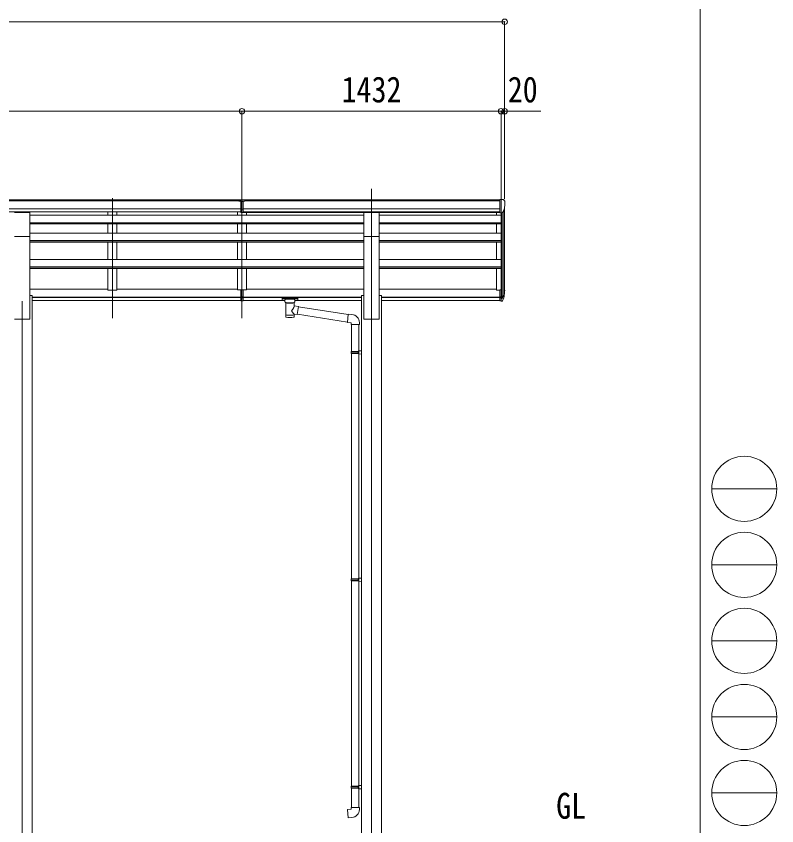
# Model space of a CAD drawing. Units: millimetres at full size, sheet at 1:30. Extents: x -8385 to 8479, y -5853 to 5787.
# Drawn here: x 4274 to 8479, y -2944 to 1528 of the extents above; entities that cross this region are included whole.
import ezdxf
from ezdxf.enums import TextEntityAlignment as Align

# ---------------------------------------------------------------- set-up
doc = ezdxf.new("R2010")
doc.units = ezdxf.units.MM
doc.header["$LTSCALE"] = 30
doc.header["$PDMODE"] = 32
doc.header["$PDSIZE"] = 30
for name, color, linetype, lineweight in [('0-0_0', 7, 'Continuous', 9), ('0-1_本体', 4, 'Continuous', 9), ('0-2_部品', 7, 'Continuous', 9), ('0-8_PARTS2', 2, 'Continuous', 9), ('0-A_寸法', 6, 'Continuous', 9), ('F-0_240', 7, 'Continuous', 9)]:
    doc.layers.add(name, color=color, linetype=linetype, lineweight=lineweight)
doc.styles.add('ＭＳ ゴシック', font='')
doc.styles.get('ＭＳ ゴシック').set_extended_font_data('MS Gothic')

msp = doc.modelspace()

# ---------------------------------------------------------------- linework, layer by layer
at = {"layer": '0-1_本体'}
for p, q in [((-199.37, 512.95), (5505.63, 512.95)), ((-199.37, 507.59), (5515.63, 507.59)), ((5538.63, 512.95), (6947.63, 512.95)), ((5538.63, 507.59), (6947.63, 507.59)), ((-199.37, 464.08), (5515.63, 464.07)), ((5528.63, 464.08), (6947.63, 464.07)), ((6969.85, 457.4), (6969.85, -10.47)), ((6974.13, 13.8), (6974.13, 476.2)), ((-199.37, 446.41), (5515.63, 446.41)), ((5522.13, 428.17), (4350.63, 428.17)), ((4781.13, 446.41), (4781.13, 427.76)), ((4831.13, 446.41), (4831.13, 427.76)), ((5497.13, 443.95), (5497.13, 428.17)), ((6195.63, 428.17), (5522.13, 428.17)), ((5522.13, 380.38), (5522.13, 428.17)), ((5528.63, 446.41), (6947.63, 446.41)), ((6195.63, 444.03), (5528.63, 444.03)), ((5547.13, 443.95), (5547.13, 428.17)), ((6280.63, 443.91), (6947.63, 443.91)), ((6280.63, 428.17), (6954.13, 428.17)), ((6929.13, 443.62), (6929.13, 427.76)), ((6954.13, 442.57), (6954.13, 15.97)), ((6960.13, 442.05), (6960.13, -28.47)), ((4350.63, 386.48), (5522.13, 386.48)), ((4350.63, 384.79), (5522.13, 384.79)), ((4350.63, 380.38), (5522.13, 380.38)), ((4781.13, 380.36), (4781.13, 374.6)), ((4781.13, 380.36), (4781.13, 329.39)), ((4831.13, 380.36), (4831.13, 374.6)), ((4831.13, 380.36), (4831.13, 329.39)), ((5497.13, 380.38), (5497.13, 329.4)), ((5522.13, 386.48), (6195.63, 386.48)), ((5522.13, 384.79), (6195.63, 384.79)), ((5522.13, 380.38), (6195.63, 380.38)), ((5547.13, 380.38), (5547.13, 329.4)), ((6954.13, 386.48), (6280.63, 386.48)), ((6954.13, 384.79), (6280.63, 384.79)), ((6954.13, 380.38), (6280.63, 380.38)), ((6929.13, 380.38), (6929.13, 329.39)), ((4350.63, 329.39), (5522.13, 329.39)), ((5522.13, 329.39), (6195.63, 329.39)), ((5522.13, 280.33), (5522.13, 329.39)), ((6954.13, 329.39), (6280.63, 329.39)), ((4350.63, -145.47), (4350.63, 310.17)), ((4350.63, 288.74), (5522.13, 288.74)), ((4350.63, 287.05), (5522.13, 287.05)), ((4350.63, 280.33), (5522.13, 280.33)), ((4781.13, 280.33), (4781.13, 183.66)), ((4831.13, 280.33), (4831.13, 183.66)), ((5497.13, 280.35), (5497.13, 183.66)), ((5522.13, 288.74), (6195.63, 288.74)), ((5522.13, 287.05), (6195.63, 287.05)), ((5522.13, 280.33), (6195.63, 280.33)), ((5547.13, 280.35), (5547.13, 183.66)), ((6195.63, -145.47), (6195.63, 310.17)), ((6280.63, -145.47), (6280.63, 310.17)), ((6954.13, 288.74), (6280.63, 288.74)), ((6954.13, 287.05), (6280.63, 287.05)), ((6954.3, 280.33), (6280.63, 280.33)), ((6929.13, 280.33), (6929.13, 183.66)), ((4350.63, 183.66), (5522.13, 183.66)), ((5522.13, 183.66), (6195.63, 183.66)), ((5522.13, 133.47), (5522.13, 183.66)), ((6954.13, 183.66), (6280.63, 183.66)), ((5522.13, 144.19), (4350.63, 144.19)), ((5522.13, 142.51), (4350.63, 142.51)), ((6195.63, 144.19), (5522.13, 144.19)), ((6195.63, 142.51), (5522.13, 142.51)), ((6280.63, 144.19), (6954.13, 144.19)), ((6280.63, 142.51), (6954.13, 142.51)), ((5522.13, 133.47), (4350.63, 133.47)), ((4781.13, 133.47), (4781.13, 15.14)), ((5497.13, 133.47), (5497.13, 15.55)), ((6195.63, 133.47), (5522.13, 133.47)), ((5547.13, 133.47), (5547.13, 15.55)), ((6280.63, 133.47), (6954.13, 133.47)), ((6929.13, 133.47), (6929.13, 15.14)), ((4350.63, 20.35), (4781.13, 20.35)), ((4831.13, 20.35), (5497.13, 20.35)), ((5497.13, 15.55), (5547.13, 15.55)), ((6195.63, 20.35), (5547.13, 20.35)), ((6929.13, 20.35), (6280.63, 20.35)), ((6947.63, 15.14), (6929.13, 15.14)), ((4350.63, -15.47), (4363.13, -15.47)), ((4363.13, -15.47), (4363.13, -3495.46)), ((4363.13, -23.95), (5515.63, -23.95)), ((4363.13, -25.33), (5515.63, -25.33)), ((4363.13, -42.51), (5515.63, -42.51)), ((5528.63, -23.95), (6183.13, -23.95)), ((5528.63, -25.33), (6183.13, -25.33)), ((5528.63, -42.51), (5760.13, -42.51)), ((5814.13, -42.51), (6183.13, -42.51)), ((6183.13, -15.47), (6195.63, -15.47)), ((6183.13, -15.47), (6183.13, -3495.46)), ((6280.63, -15.47), (6293.13, -15.47)), ((6293.13, -15.47), (6293.13, -3495.46)), ((6947.63, -23.95), (6293.13, -23.95)), ((6947.63, -25.33), (6293.13, -25.33)), ((6947.63, -42.51), (6293.13, -42.51)), ((4265.63, -145.47), (4350.63, -145.47)), ((6195.63, -145.47), (6280.63, -145.47))]:
    msp.add_line(p, q, dxfattribs=at)
msp.add_lwpolyline([(4831.13, 133.47), (4831.13, 15.14), (4781.13, 15.14)], dxfattribs=at)
at = {"layer": '0-2_部品'}
for p, q in [((5505.63, 506.51), (5505.63, 514.35)), ((5505.63, 506.51), (5515.63, 506.51)), ((5522.13, 505.69), (5515.63, 506.09)), ((5515.63, 504.51), (5528.63, 504.51)), ((5528.63, 506.03), (5522.13, 505.71)), ((5528.63, 442.88), (5528.63, 508.16)), ((6947.63, 514.55), (6937.63, 514.46)), ((6937.63, 512.94), (6937.63, 514.46)), ((6947.63, 442.56), (6947.63, 514.55)), ((6966.13, 514.55), (6947.63, 514.55)), ((6954.13, 441.56), (6954.13, 514.55)), ((6966.13, 514.55), (6968.46, 514.4)), ((6969.22, 513.98), (6973.29, 508.17)), ((6976.13, 505.17), (6976.13, 504.55)), ((5515.63, 462.99), (5522.13, 462.83)), ((5522.13, 462.83), (5528.63, 462.99)), ((6961.76, 443.37), (6971.03, 459.44)), ((4265.63, 444.32), (4350.63, 444.32)), ((4350.63, 310.17), (4350.63, 444.32)), ((5515.63, 443.95), (5522.13, 443.55)), ((5522.13, 443.55), (5528.63, 443.95)), ((6195.63, 444.31), (6280.63, 444.31)), ((6195.63, 310.16), (6195.63, 444.31)), ((6280.63, 310.16), (6280.63, 444.31)), ((6947.63, 442.56), (6954.13, 442.56)), ((6954.13, 441.56), (6959.34, 441.88)), ((4265.63, 310.17), (4350.63, 310.17)), ((6195.63, 310.16), (6280.63, 310.16)), ((5515.63, -21.94), (5515.63, 15.54)), ((5528.63, -21.94), (5528.63, 15.54)), ((6947.63, 15.96), (6947.63, -45.1)), ((6947.63, 15.96), (6954.13, 15.96)), ((6954.13, 15.96), (6954.13, -45.92)), ((5515.63, -21.94), (5528.63, -21.94)), ((5515.63, -44.18), (5515.63, -21.94)), ((5515.63, -27.34), (5528.63, -27.34)), ((5515.63, -43.12), (5522.13, -43.52)), ((5522.13, -43.52), (5528.63, -43.12)), ((5528.63, -44.18), (5528.63, -21.94)), ((5743.63, -30.82), (5743.63, -41.58)), ((5743.63, -31.01), (5743.63, -32.55)), ((5745.63, -30.15), (5828.63, -30.15)), ((5745.63, -32.33), (5828.63, -32.33)), ((5745.63, -42.24), (5760.13, -42.24)), ((5760.13, -49.05), (5760.13, -38.77)), ((5814.13, -49.05), (5814.13, -38.77)), ((5814.13, -42.24), (5828.63, -42.24)), ((5830.63, -30.82), (5830.63, -41.58)), ((6947.63, -22.35), (6954.13, -22.35)), ((6947.63, -27.75), (6954.13, -27.75)), ((6954.13, -28.75), (6959.27, -28.75)), ((6954.13, -30.75), (6958.98, -30.75)), ((6960.56, -28), (6970.32, -9.59)), ((6971.74, -10.08), (6961.57, -29.25)), ((6969.15, -26.94), (6961.57, -44.42)), ((5764.23, -53.55), (5764.21, -133.84)), ((5810.03, -71.12), (5810.03, -53.54)), ((5835.25, -75.03), (5810.03, -71.12)), ((5835.25, -75.03), (5828.23, -120.29)), ((6109.07, -119.57), (5834.94, -77.04)), ((6947.63, -45.1), (6954.13, -45.1)), ((6954.13, -45.92), (6958.98, -45.92)), ((5810.05, -133.84), (5810.03, -117.21)), ((5810.03, -117.46), (5828.23, -120.29)), ((6105.4, -161.5), (5828.5, -118.55)), ((6130.05, -119.69), (6109.22, -117.87)), ((6125.13, -175.44), (6171.13, -175.44)), ((6127.13, -175.44), (6127.13, -323.39)), ((6169.13, -175.44), (6169.13, -320.83)), ((6171.13, -175.44), (6171.13, -164.52)), ((6125.13, -325.39), (6126.13, -323.39)), ((6125.13, -325.39), (6169.13, -325.39)), ((6125.13, -325.39), (6125.13, -333.39)), ((6125.13, -333.39), (6169.13, -333.39)), ((6125.13, -333.39), (6126.13, -335.39)), ((6126.13, -323.39), (6169.13, -323.39)), ((6126.13, -335.39), (6169.13, -335.39)), ((6127.13, -335.39), (6127.13, -1579.17)), ((6164.65, -325.39), (6164.22, -323.39)), ((6167.13, -320.89), (6183.13, -320.42)), ((6167.13, -322.89), (6167.13, -320.89)), ((6167.13, -322.89), (6169.13, -322.89)), ((6167.13, -337.89), (6167.13, -335.89)), ((6167.13, -337.89), (6183.13, -338.36)), ((6169.13, -337.95), (6169.13, -1576.61)), ((6183.13, -320.42), (6183.13, -338.36)), ((6125.13, -1581.17), (6126.13, -1579.17)), ((6125.13, -1581.17), (6169.13, -1581.17)), ((6125.13, -1581.17), (6125.13, -1589.17)), ((6125.13, -1589.17), (6169.13, -1589.17)), ((6125.13, -1589.17), (6126.13, -1591.17)), ((6126.13, -1579.17), (6169.13, -1579.17)), ((6126.13, -1591.17), (6169.13, -1591.17)), ((6127.13, -1591.17), (6127.13, -2724.74)), ((6164.65, -1581.17), (6164.22, -1579.17)), ((6167.13, -1576.67), (6183.13, -1576.2)), ((6167.13, -1578.67), (6167.13, -1576.67)), ((6167.13, -1578.67), (6169.13, -1578.67)), ((6167.13, -1593.67), (6167.13, -1591.67)), ((6167.13, -1593.67), (6183.13, -1594.14)), ((6169.13, -1593.73), (6169.13, -2722.18)), ((6183.13, -1576.2), (6183.13, -1594.14)), ((6125.13, -2726.74), (6126.13, -2724.74)), ((6125.13, -2726.74), (6169.13, -2726.74)), ((6125.13, -2726.74), (6125.13, -2734.74)), ((6126.13, -2724.74), (6169.13, -2724.74)), ((6164.65, -2726.74), (6164.22, -2724.74)), ((6167.13, -2722.24), (6183.13, -2721.77)), ((6167.13, -2724.24), (6167.13, -2722.24)), ((6167.13, -2724.24), (6169.13, -2724.24)), ((6183.13, -2721.77), (6183.13, -2739.71)), ((6125.13, -2734.74), (6169.13, -2734.74)), ((6125.13, -2734.74), (6126.13, -2736.74)), ((6126.13, -2736.74), (6169.13, -2736.74)), ((6127.13, -2736.74), (6127.13, -2842.88)), ((6167.13, -2739.24), (6167.13, -2737.24)), ((6167.13, -2739.24), (6183.13, -2739.71)), ((6169.13, -2739.3), (6169.13, -2842.88)), ((6125.13, -2842.88), (6171.13, -2842.88)), ((6125.13, -2852.88), (6125.13, -2842.88)), ((6171.13, -2842.88), (6171.13, -2853.8))]:
    msp.add_line(p, q, dxfattribs=at)
for points in [[(5505.63, 514.35), (5523.63, 514.51), (5538.63, 514.38)], [(5528.63, 442.88), (5522.13, 442.49), (5515.63, 442.88), (5515.63, 508.22)], [(5528.63, 506.56), (5538.63, 506.64), (5538.63, 514.38)], [(5528.63, 461.89), (5525.37, 461.81), (5522.13, 461.73), (5518.89, 461.81), (5515.63, 461.89)], [(5528.63, -44.18), (5522.13, -44.58), (5515.63, -44.18)], [(5743.63, -30.82), (5743.67, -30.62), (5743.75, -30.48), (5743.85, -30.39), (5743.95, -30.33), (5744.07, -30.28), (5744.37, -30.22), (5744.86, -30.17), (5745.4, -30.15), (5745.63, -30.15)], [(5743.63, -41.58), (5743.67, -41.77), (5743.75, -41.91), (5743.85, -42), (5743.95, -42.06), (5744.07, -42.11), (5744.37, -42.17), (5744.86, -42.22), (5745.4, -42.24), (5745.63, -42.24)], [(5828.63, -30.15), (5828.98, -30.16), (5829.51, -30.18), (5829.96, -30.23), (5830.27, -30.31), (5830.44, -30.41), (5830.56, -30.55), (5830.62, -30.73), (5830.63, -30.82)], [(5828.63, -42.24), (5828.98, -42.24), (5829.51, -42.21), (5829.96, -42.16), (5830.27, -42.08), (5830.44, -41.98), (5830.56, -41.84), (5830.62, -41.67), (5830.63, -41.58)], [(5760.17, -48.99), (5760.15, -49.35), (5760.39, -50.3), (5760.91, -51.19), (5761.72, -52.03), (5762.83, -52.82), (5764.23, -53.55)], [(5810.03, -53.54), (5810.26, -53.44), (5811.62, -52.71), (5812.73, -51.86), (5813.49, -50.99), (5813.95, -50.1), (5814.12, -49.21)], [(6109.22, -117.87), (6105.21, -163.69), (6125.13, -165.44), (6125.13, -175.44)], [(6164.65, -325.39), (6164.65, -333.39), (6164.22, -335.39)], [(6167.13, -335.89), (6169.13, -335.89), (6169.13, -322.89)], [(6164.65, -1581.17), (6164.65, -1589.17), (6164.22, -1591.17)], [(6167.13, -1591.67), (6169.13, -1591.67), (6169.13, -1578.67)], [(6164.65, -2726.74), (6164.65, -2734.74), (6164.22, -2736.74)], [(6167.13, -2737.24), (6169.13, -2737.24), (6169.13, -2724.24)], [(6130.05, -2898.63), (6109.22, -2900.45), (6105.21, -2854.62), (6125.13, -2852.88)]]:
    msp.add_lwpolyline(points, dxfattribs=at)
for centre, radius, start, end in [((6968.4, 513.4), 1, 35, 86.5), ((6774.13, 504.55), 202, 347.09739, 0), ((6973.13, 505.17), 3, 0, 87), ((6959.16, 444.87), 3, 273.5, 330), ((6840.91, 9.14), 133.22, 344.28698, 356.72013), ((6886.18, 16.37), 88.05, 342.78929, 2.77608), ((6885.47, 12.09), 89.07, 345.58812, 5.50424), ((6958.98, -27.75), 3, 270, 330), ((6958.98, -42.92), 3, 270, 330), ((6959.27, -27.25), 1.5, 270, 330), ((6126.13, -164.52), 45, 0, 85), ((6126.13, -2853.8), 45, 275, 0)]:
    msp.add_arc(centre, radius, start, end, dxfattribs=at)
for centre, major_axis, ratio, start_param, end_param in [((5546.7, 504.2), (24.57, -1.51), 0.121868, 3.1422238, 3.1491027), ((5745.63, -32.55), (2, 0), 0.109601, 1.5707963, 3.1415927), ((5787.13, -38.77), (27, 0), 0.122176, 6.2831853, 9.424778), ((5828.63, -32.55), (2, 0), 0.109601, 0, 1.5707963), ((5787.14, -54), (-22.91, 0.42), 0.072511, 0.0008029, 1.5715993), ((5787.14, -55.62), (-22.91, 0.42), 0.072511, 0.0008029, 1.5715993), ((5787.12, -54), (22.92, 0.42), 0.07247, 4.71158, 6.2823764), ((5787.12, -55.62), (22.92, 0.42), 0.07247, 4.71158, 6.2823764), ((5787.13, -97.66), (-22.81, -26.62), 0.234429, 1.6855472, 3.1268519), ((5798.13, -49.05), (16, 0), 0.361356, 6.2636979, 6.2831853), ((5787.13, -133.84), (22.92, 0), 0.101955, 3.1415499, 6.2833984), ((5787.13, -121.4), (22.91, 0), 0.122865, 3.1415927, 6.2831853), ((5789.69, -95.02), (20.32, -22.25), 0.045535, 0.0389954, 1.3075346)]:
    msp.add_ellipse(centre, major_axis=major_axis, ratio=ratio, start_param=start_param, end_param=end_param, dxfattribs=at)
at = {"layer": '0-8_PARTS2'}
for p, q in [((5522.13, -140.66), (5522.13, 574.6)), ((6238.13, 574.6), (6238.13, -3593.01)), ((4806.13, -139.27), (4806.13, 523.26)), ((4308.13, -45.47), (4308.13, -3595.47))]:
    msp.add_line(p, q, dxfattribs=at)
at = {"layer": '0-A_寸法'}
for p, q in [((-225.87, 1497.18), (6974.13, 1497.18)), ((6974.13, 1497.18), (6974.13, 518.71)), ((-205.87, 1002.89), (5522.13, 1002.89)), ((5522.13, 1002.89), (5522.13, 518.71)), ((5522.13, 1002.89), (5522.13, 518.71)), ((5522.13, 1002.89), (6954.13, 1002.89)), ((6954.13, 1002.89), (6954.13, 518.71)), ((6954.13, 1002.89), (6974.13, 1002.89)), ((6974.13, 1002.89), (6974.13, 518.71)), ((6974.13, 1002.89), (7174.13, 1002.89))]:
    msp.add_line(p, q, dxfattribs=at)
for p in [(6974.13, 1497.18), (5522.13, 1002.89), (6954.13, 1002.89), (6974.13, 1002.89)]:
    msp.add_point(p, dxfattribs=at)
at = {"layer": 'F-0_240', "color": 5}
msp.add_line((8054.55, 5787.34), (8054.55, -5852.66), dxfattribs=at)
at = {"layer": 'F-0_240', "color": 4}
for p, q in [((8118.66, -1082.66), (8478.66, -1082.66)), ((8118.66, -1502.66), (8478.66, -1502.66)), ((8118.66, -1922.66), (8478.66, -1922.66)), ((8118.66, -2342.66), (8478.66, -2342.66)), ((8118.66, -2762.66), (8478.66, -2762.66))]:
    msp.add_line(p, q, dxfattribs=at)
for centre in [(8298.66, -1082.66), (8298.66, -1502.66), (8298.66, -1922.66), (8298.66, -2342.66), (8298.66, -2762.66)]:
    msp.add_circle(centre, 180, dxfattribs=at)

# ---------------------------------------------------------------- texts
at = {"layer": '0-0_0', "style": 'ＭＳ ゴシック', "width": 0.85}
msp.add_text('GL', height=143, dxfattribs=at).set_placement((7259.12, -2947.91), align=Align.BOTTOM_LEFT)
at = {"layer": '0-A_寸法', "color": 7, "style": 'ＭＳ ゴシック', "width": 0.85}
for s, p in [('1432', (6073.13, 1008.89)), ('20', (6991.63, 1008.89))]:
    msp.add_text(s, height=143, dxfattribs=at).set_placement(p, align=Align.BOTTOM_LEFT)

doc.saveas('drawing.dxf')
